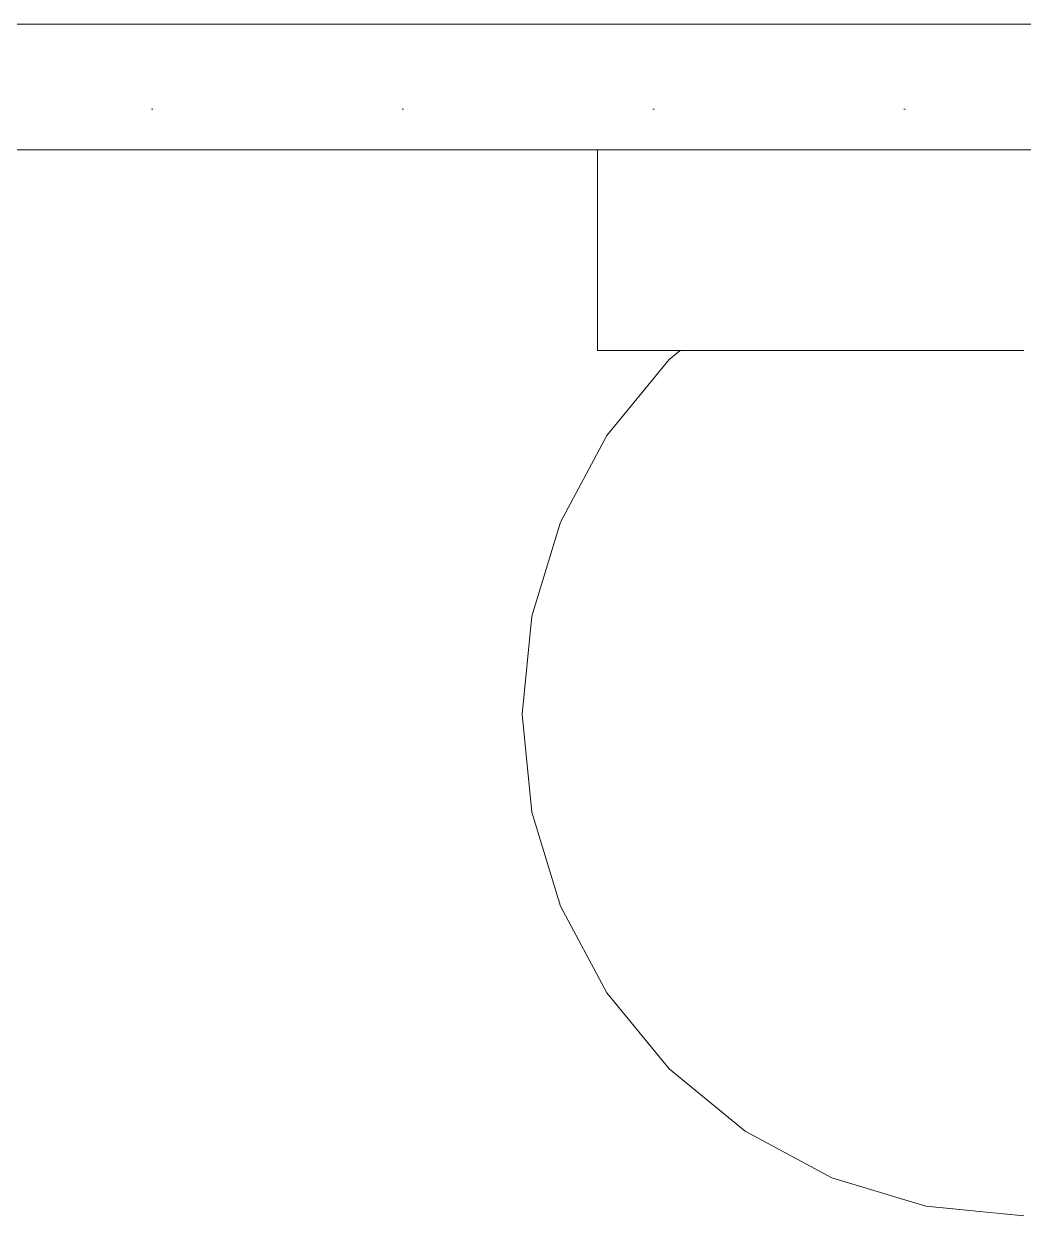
# Model space of a CAD drawing. Header units: metres. Extents: x 48 to 635, y -15 to 39.
# Drawn here: x 423.3073 to 423.5066, y -12.0977 to -11.8563 of the extents above; entities that cross this region are included whole.
import ezdxf

# ---------------------------------------------------------------- set-up
doc = ezdxf.new("R2010")
doc.units = ezdxf.units.M
doc.header["$MEASUREMENT"] = 0
doc.linetypes.add('Wipeout_Contour', pattern=[1, 0, -1])
for name, color, linetype in [('Annotation - Label', 7, 'Continuous'), ('Interior - Lamp', 7, 'Continuous'), ('Shell - Roof', 7, 'Continuous'), ('Site & Landscape - Terrain', 7, 'Continuous')]:
    doc.layers.add(name, color=color, linetype=linetype)
doc.dimstyles.new('GENERATED_STYLE__6', dxfattribs={"dimtxt": 0.18, "dimasz": 0.1368, "dimexe": 0.18, "dimexo": 0.0625, "dimgap": 0.09, "dimtad": 0, "dimtih": 1, "dimtoh": 1, "dimdec": 4, "dimzin": 0, "dimdsep": 46, "dimcen": 0.09, "dimadec": 0, "dimazin": 0, "dimtfac": 1, "dimtdec": 4, "dimtmove": 0, "dimatfit": 3, "dimldrblk": 'ARROWHEAD_11', "dimfxl": 1, "dimtolj": 1, "dimtzin": 0, "dimarcsym": 0})

# ---------------------------------------------------------------- blocks, each defined once
blk = doc.blocks.new('ARROWHEAD_11')
at = {"color": 0, "linetype": 'Continuous', "lineweight": 0}
blk.add_line((0, 0), (-1, 0), dxfattribs=at)
at = {"color": 0, "linetype": 'Continuous', "lineweight": 0, "const_width": 0.25, "flags": 128}
blk.add_lwpolyline([(-0.125, 0, 1), (0.125, 0, 1)], format="xyb", close=True, dxfattribs=at)

msp = doc.modelspace()

# ---------------------------------------------------------------- wipeouts: each hides what was drawn before it
at = {"color": 254, "linetype": 'Wipeout_Contour', "lineweight": 0, "ltscale": 1271.466216}
msp.add_wipeout([(423.48746, -12.09184), (423.48708, -12.09184), (423.50659, -12.09377)], dxfattribs=at).dxf.layer = 'Interior - Lamp'
at = {"color": 254, "linetype": 'Wipeout_Contour', "lineweight": 0, "ltscale": 2572.874289}
msp.add_wipeout([(428.71669, -10.3523), (419.61622, -11.95764), (419.61622, -12.0438), (428.71669, -10.43846), (437.63622, -12.01188), (437.63622, -11.92572)], dxfattribs=at).dxf.layer = 'Shell - Roof'

# ---------------------------------------------------------------- next in the draw order: wipeouts: each hides what was drawn before it
at = {"color": 254, "linetype": 'Wipeout_Contour', "lineweight": 0, "ltscale": 1694.359715}
msp.add_wipeout([(423.42159, -11.92127), (423.42323, -11.92127), (423.42323, -11.88127), (423.42159, -11.88127)], dxfattribs=at).dxf.layer = 'Interior - Lamp'
at = {"color": 254, "linetype": 'Wipeout_Contour', "lineweight": 0, "ltscale": 1271.428909}
msp.add_wipeout([(423.48857, -12.09184), (423.48746, -12.09184), (423.50659, -12.09377)], dxfattribs=at).dxf.layer = 'Interior - Lamp'

# ---------------------------------------------------------------- next in the draw order: linework, layer by layer
at = {"layer": 'Interior - Lamp', "color": 2, "linetype": 'Continuous', "lineweight": 13, "true_color": 0xffeb28}
msp.add_line((423.42159, -11.88127), (423.42159, -11.92127), dxfattribs=at)

# ---------------------------------------------------------------- next in the draw order: wipeouts: each hides what was drawn before it
at = {"color": 254, "linetype": 'Wipeout_Contour', "lineweight": 0, "ltscale": 1694.372651}
msp.add_wipeout([(423.42323, -11.88127), (423.42323, -11.92127), (423.42806, -11.92127), (423.42806, -11.88127)], dxfattribs=at).dxf.layer = 'Interior - Lamp'
at = {"color": 254, "linetype": 'Wipeout_Contour', "lineweight": 0, "ltscale": 1271.389834}
msp.add_wipeout([(423.49037, -12.09184), (423.48857, -12.09184), (423.50659, -12.09377)], dxfattribs=at).dxf.layer = 'Interior - Lamp'

# ---------------------------------------------------------------- next in the draw order: linework, layer by layer
at = {"layer": 'Interior - Lamp', "color": 2, "linetype": 'Continuous', "lineweight": 13, "true_color": 0xffeb28}
msp.add_line((423.42159, -11.92127), (423.42323, -11.92127), dxfattribs=at)

# ---------------------------------------------------------------- next in the draw order: wipeouts: each hides what was drawn before it
at = {"color": 254, "linetype": 'Wipeout_Contour', "lineweight": 0, "ltscale": 1694.398025}
msp.add_wipeout([(423.43592, -11.88127), (423.42806, -11.88127), (423.42806, -11.92127), (423.43592, -11.92127)], dxfattribs=at).dxf.layer = 'Interior - Lamp'
at = {"color": 254, "linetype": 'Wipeout_Contour', "lineweight": 0, "ltscale": 1694.584409}
msp.add_wipeout([(423.46832, -12.08615), (423.48708, -12.09184), (423.48746, -12.09184), (423.46906, -12.08615)], dxfattribs=at).dxf.layer = 'Interior - Lamp'
at = {"color": 254, "linetype": 'Wipeout_Contour', "lineweight": 0, "ltscale": 1271.344533}
msp.add_wipeout([(423.49037, -12.09184), (423.50659, -12.09377), (423.4928, -12.09184)], dxfattribs=at).dxf.layer = 'Interior - Lamp'

# ---------------------------------------------------------------- next in the draw order: linework, layer by layer
at = {"layer": 'Interior - Lamp', "color": 2, "linetype": 'Continuous', "lineweight": 13, "true_color": 0xffeb28}
msp.add_line((423.42323, -11.92127), (423.42806, -11.92127), dxfattribs=at)

# ---------------------------------------------------------------- next in the draw order: wipeouts: each hides what was drawn before it
at = {"color": 254, "linetype": 'Wipeout_Contour', "lineweight": 0, "ltscale": 1694.434862}
msp.add_wipeout([(423.44649, -11.88127), (423.43592, -11.88127), (423.43592, -11.92127), (423.44649, -11.92127)], dxfattribs=at).dxf.layer = 'Interior - Lamp'
at = {"color": 254, "linetype": 'Wipeout_Contour', "lineweight": 0, "ltscale": 1694.552936}
msp.add_wipeout([(423.46906, -12.08615), (423.48746, -12.09184), (423.48857, -12.09184), (423.47124, -12.08615)], dxfattribs=at).dxf.layer = 'Interior - Lamp'
at = {"color": 254, "linetype": 'Wipeout_Contour', "lineweight": 0, "ltscale": 1271.285203}
msp.add_wipeout([(423.4928, -12.09184), (423.50659, -12.09377), (423.49575, -12.09184)], dxfattribs=at).dxf.layer = 'Interior - Lamp'

# ---------------------------------------------------------------- next in the draw order: wipeouts: each hides what was drawn before it
at = {"color": 254, "linetype": 'Wipeout_Contour', "lineweight": 0, "ltscale": 1694.481746}
msp.add_wipeout([(423.44649, -11.88127), (423.44649, -11.92127), (423.45937, -11.92127), (423.45937, -11.88127)], dxfattribs=at).dxf.layer = 'Interior - Lamp'
at = {"color": 254, "linetype": 'Wipeout_Contour', "lineweight": 0, "ltscale": 1694.512588}
msp.add_wipeout([(423.4521, -12.07691), (423.45104, -12.07691), (423.46832, -12.08615), (423.46906, -12.08615)], dxfattribs=at).dxf.layer = 'Interior - Lamp'
at = {"color": 254, "linetype": 'Wipeout_Contour', "lineweight": 0, "ltscale": 1694.525689}
msp.add_wipeout([(423.47477, -12.08615), (423.47124, -12.08615), (423.48857, -12.09184), (423.49037, -12.09184)], dxfattribs=at).dxf.layer = 'Interior - Lamp'
at = {"color": 254, "linetype": 'Wipeout_Contour', "lineweight": 0, "ltscale": 1271.194683}
msp.add_wipeout([(423.49575, -12.09184), (423.50659, -12.09377), (423.49913, -12.09184)], dxfattribs=at).dxf.layer = 'Interior - Lamp'

# ---------------------------------------------------------------- next in the draw order: wipeouts: each hides what was drawn before it
at = {"color": 254, "linetype": 'Wipeout_Contour', "lineweight": 0, "ltscale": 1694.536877}
msp.add_wipeout([(423.45937, -11.88127), (423.45937, -11.92127), (423.47406, -11.92127), (423.47406, -11.88127)], dxfattribs=at).dxf.layer = 'Interior - Lamp'
at = {"color": 254, "linetype": 'Wipeout_Contour', "lineweight": 0, "ltscale": 1694.486748}
msp.add_wipeout([(423.4521, -12.07691), (423.46906, -12.08615), (423.47124, -12.08615), (423.45526, -12.07691)], dxfattribs=at).dxf.layer = 'Interior - Lamp'
at = {"color": 254, "linetype": 'Wipeout_Contour', "lineweight": 0, "ltscale": 1694.499382}
msp.add_wipeout([(423.47953, -12.08615), (423.47477, -12.08615), (423.49037, -12.09184), (423.4928, -12.09184)], dxfattribs=at).dxf.layer = 'Interior - Lamp'
at = {"color": 254, "linetype": 'Wipeout_Contour', "lineweight": 0, "ltscale": 1271.022763}
msp.add_wipeout([(423.50279, -12.09184), (423.49913, -12.09184), (423.50659, -12.09377)], dxfattribs=at).dxf.layer = 'Interior - Lamp'

# ---------------------------------------------------------------- next in the draw order: wipeouts: each hides what was drawn before it
at = {"color": 254, "linetype": 'Wipeout_Contour', "lineweight": 0, "ltscale": 1694.598134}
msp.add_wipeout([(423.47406, -11.88127), (423.47406, -11.92127), (423.49001, -11.92127), (423.49001, -11.88127)], dxfattribs=at).dxf.layer = 'Interior - Lamp'
at = {"color": 254, "linetype": 'Wipeout_Contour', "lineweight": 0, "ltscale": 1694.447596}
msp.add_wipeout([(423.43724, -12.06448), (423.43588, -12.06448), (423.45104, -12.07691), (423.4521, -12.07691)], dxfattribs=at).dxf.layer = 'Interior - Lamp'
at = {"color": 254, "linetype": 'Wipeout_Contour', "lineweight": 0, "ltscale": 1694.470284}
msp.add_wipeout([(423.4604, -12.07691), (423.45526, -12.07691), (423.47124, -12.08615), (423.47477, -12.08615)], dxfattribs=at).dxf.layer = 'Interior - Lamp'
at = {"color": 254, "linetype": 'Wipeout_Contour', "lineweight": 0, "ltscale": 1694.469519}
msp.add_wipeout([(423.48533, -12.08615), (423.47953, -12.08615), (423.4928, -12.09184), (423.49575, -12.09184)], dxfattribs=at).dxf.layer = 'Interior - Lamp'
at = {"color": 254, "linetype": 'Wipeout_Contour', "lineweight": 0, "ltscale": 1270.520621}
msp.add_wipeout([(423.50659, -12.09184), (423.50279, -12.09184), (423.50659, -12.09377)], dxfattribs=at).dxf.layer = 'Interior - Lamp'

# ---------------------------------------------------------------- next in the draw order: wipeouts: each hides what was drawn before it
at = {"color": 254, "linetype": 'Wipeout_Contour', "lineweight": 0, "ltscale": 1694.663164}
msp.add_wipeout([(423.49001, -11.88127), (423.49001, -11.92127), (423.50659, -11.92127), (423.50659, -11.88127)], dxfattribs=at).dxf.layer = 'Interior - Lamp'
at = {"color": 254, "linetype": 'Wipeout_Contour', "lineweight": 0, "ltscale": 1694.427314}
msp.add_wipeout([(423.43724, -12.06448), (423.4521, -12.07691), (423.45526, -12.07691), (423.44126, -12.06448)], dxfattribs=at).dxf.layer = 'Interior - Lamp'
at = {"color": 254, "linetype": 'Wipeout_Contour', "lineweight": 0, "ltscale": 1694.460146}
msp.add_wipeout([(423.46731, -12.07691), (423.4604, -12.07691), (423.47477, -12.08615), (423.47953, -12.08615)], dxfattribs=at).dxf.layer = 'Interior - Lamp'
at = {"color": 254, "linetype": 'Wipeout_Contour', "lineweight": 0, "ltscale": 1694.42842}
msp.add_wipeout([(423.48533, -12.08615), (423.49575, -12.09184), (423.49913, -12.09184), (423.49195, -12.08615)], dxfattribs=at).dxf.layer = 'Interior - Lamp'

# ---------------------------------------------------------------- next in the draw order: wipeouts: each hides what was drawn before it
at = {"color": 254, "linetype": 'Wipeout_Contour', "lineweight": 0, "ltscale": 1694.392023}
msp.add_wipeout([(423.42345, -12.04932), (423.43588, -12.06448), (423.43724, -12.06448), (423.42504, -12.04932)], dxfattribs=at).dxf.layer = 'Interior - Lamp'
at = {"color": 254, "linetype": 'Wipeout_Contour', "lineweight": 0, "ltscale": 1694.420821}
msp.add_wipeout([(423.4478, -12.06448), (423.44126, -12.06448), (423.45526, -12.07691), (423.4604, -12.07691)], dxfattribs=at).dxf.layer = 'Interior - Lamp'
at = {"color": 254, "linetype": 'Wipeout_Contour', "lineweight": 0, "ltscale": 1694.453044}
msp.add_wipeout([(423.47573, -12.07691), (423.46731, -12.07691), (423.47953, -12.08615), (423.48533, -12.08615)], dxfattribs=at).dxf.layer = 'Interior - Lamp'
at = {"color": 254, "linetype": 'Wipeout_Contour', "lineweight": 0, "ltscale": 1694.359686}
msp.add_wipeout([(423.49195, -12.08615), (423.49913, -12.09184), (423.50279, -12.09184), (423.49913, -12.08615)], dxfattribs=at).dxf.layer = 'Interior - Lamp'
at = {"color": 254, "linetype": 'Wipeout_Contour', "lineweight": 0, "ltscale": 1692.872115}
msp.add_wipeout([(424.63622, -11.85627), (421.46622, -11.85627), (421.46622, -11.88127), (424.63622, -11.88127)], dxfattribs=at).dxf.layer = 'Site & Landscape - Terrain'

# ---------------------------------------------------------------- next in the draw order: hatches: boundary and pattern name
at = {"layer": 'Site & Landscape - Terrain', "linetype": 'Continuous', "lineweight": 15, "true_color": 0x93a0c6}
h = msp.add_hatch(dxfattribs=at)
h.set_pattern_fill('Plaster_0001', color=253, style=0, pattern_type=2)
h.set_pattern_definition([(0, (362.45774, -14.60127), (0, 0.08660254), [0, -0.05]), (0, (362.48274, -14.557965), (0, 0.08660254), [0, -0.05])])
h.paths.add_polyline_path([(424.63622, -11.85627), (421.46622, -11.85627), (421.46622, -11.88127), (424.63622, -11.88127)])

# ---------------------------------------------------------------- next in the draw order: linework, layer by layer
at = {"layer": 'Site & Landscape - Terrain', "color": 55, "linetype": 'Continuous', "lineweight": 13, "true_color": 0xa2a233}
for p, q in [((424.63622, -11.85627), (421.46622, -11.85627)), ((424.63622, -11.88127), (421.46622, -11.88127))]:
    msp.add_line(p, q, dxfattribs=at)

# ---------------------------------------------------------------- next in the draw order: wipeouts: each hides what was drawn before it
at = {"color": 254, "linetype": 'Wipeout_Contour', "lineweight": 0, "ltscale": 1694.377424}
msp.add_wipeout([(423.42977, -12.04932), (423.42504, -12.04932), (423.43724, -12.06448), (423.44126, -12.06448)], dxfattribs=at).dxf.layer = 'Interior - Lamp'
at = {"color": 254, "linetype": 'Wipeout_Contour', "lineweight": 0, "ltscale": 1694.424772}
msp.add_wipeout([(423.45659, -12.06448), (423.4478, -12.06448), (423.4604, -12.07691), (423.46731, -12.07691)], dxfattribs=at).dxf.layer = 'Interior - Lamp'
at = {"color": 254, "linetype": 'Wipeout_Contour', "lineweight": 0, "ltscale": 1694.444568}
msp.add_wipeout([(423.48533, -12.07691), (423.47573, -12.07691), (423.48533, -12.08615), (423.49195, -12.08615)], dxfattribs=at).dxf.layer = 'Interior - Lamp'
at = {"color": 254, "linetype": 'Wipeout_Contour', "lineweight": 0, "ltscale": 1694.216317}
msp.add_wipeout([(423.49913, -12.08615), (423.50279, -12.09184), (423.50659, -12.09184), (423.50659, -12.08615)], dxfattribs=at).dxf.layer = 'Interior - Lamp'

# ---------------------------------------------------------------- next in the draw order: linework, layer by layer
at = {"layer": 'Interior - Lamp', "color": 2, "linetype": 'Continuous', "lineweight": 13, "true_color": 0xffeb28}
msp.add_line((423.50659, -12.09377), (423.48708, -12.09184), dxfattribs=at)

# ---------------------------------------------------------------- next in the draw order: wipeouts: each hides what was drawn before it
at = {"color": 254, "linetype": 'Wipeout_Contour', "lineweight": 0, "ltscale": 1694.348192}
msp.add_wipeout([(423.4142, -12.03203), (423.42345, -12.04932), (423.42504, -12.04932), (423.41598, -12.03203)], dxfattribs=at).dxf.layer = 'Interior - Lamp'
at = {"color": 254, "linetype": 'Wipeout_Contour', "lineweight": 0, "ltscale": 1694.380254}
msp.add_wipeout([(423.42977, -12.04932), (423.44126, -12.06448), (423.4478, -12.06448), (423.43746, -12.04932)], dxfattribs=at).dxf.layer = 'Interior - Lamp'
at = {"color": 254, "linetype": 'Wipeout_Contour', "lineweight": 0, "ltscale": 1694.436185}
msp.add_wipeout([(423.45659, -12.06448), (423.46731, -12.07691), (423.47573, -12.07691), (423.46731, -12.06448)], dxfattribs=at).dxf.layer = 'Interior - Lamp'
at = {"color": 254, "linetype": 'Wipeout_Contour', "lineweight": 0, "ltscale": 1694.42755}
msp.add_wipeout([(423.49575, -12.07691), (423.48533, -12.07691), (423.49195, -12.08615), (423.49913, -12.08615)], dxfattribs=at).dxf.layer = 'Interior - Lamp'

# ---------------------------------------------------------------- next in the draw order: linework, layer by layer
at = {"layer": 'Interior - Lamp', "color": 2, "linetype": 'Continuous', "lineweight": 13, "true_color": 0xffeb28}
msp.add_line((423.48708, -12.09184), (423.46832, -12.08615), dxfattribs=at)

# ---------------------------------------------------------------- next in the draw order: wipeouts: each hides what was drawn before it
at = {"color": 254, "linetype": 'Wipeout_Contour', "lineweight": 0, "ltscale": 1694.339806}
msp.add_wipeout([(423.41598, -12.03203), (423.42504, -12.04932), (423.42977, -12.04932), (423.42124, -12.03203)], dxfattribs=at).dxf.layer = 'Interior - Lamp'
at = {"color": 254, "linetype": 'Wipeout_Contour', "lineweight": 0, "ltscale": 1694.396525}
msp.add_wipeout([(423.43746, -12.04932), (423.4478, -12.06448), (423.45659, -12.06448), (423.4478, -12.04932)], dxfattribs=at).dxf.layer = 'Interior - Lamp'
at = {"color": 254, "linetype": 'Wipeout_Contour', "lineweight": 0, "ltscale": 1694.451793}
msp.add_wipeout([(423.47953, -12.06448), (423.46731, -12.06448), (423.47573, -12.07691), (423.48533, -12.07691)], dxfattribs=at).dxf.layer = 'Interior - Lamp'
at = {"color": 254, "linetype": 'Wipeout_Contour', "lineweight": 0, "ltscale": 1694.387373}
msp.add_wipeout([(423.50659, -12.07691), (423.49575, -12.07691), (423.49913, -12.08615), (423.50659, -12.08615)], dxfattribs=at).dxf.layer = 'Interior - Lamp'

# ---------------------------------------------------------------- next in the draw order: linework, layer by layer
at = {"layer": 'Interior - Lamp', "color": 2, "linetype": 'Continuous', "lineweight": 13, "true_color": 0xffeb28}
msp.add_line((423.46832, -12.08615), (423.45104, -12.07691), dxfattribs=at)

# ---------------------------------------------------------------- next in the draw order: wipeouts: each hides what was drawn before it
at = {"color": 254, "linetype": 'Wipeout_Contour', "lineweight": 0, "ltscale": 1694.31831}
msp.add_wipeout([(423.40851, -12.01328), (423.4142, -12.03203), (423.41598, -12.03203), (423.4104, -12.01328)], dxfattribs=at).dxf.layer = 'Interior - Lamp'
at = {"color": 254, "linetype": 'Wipeout_Contour', "lineweight": 0, "ltscale": 1694.351478}
msp.add_wipeout([(423.42977, -12.03203), (423.42124, -12.03203), (423.42977, -12.04932), (423.43746, -12.04932)], dxfattribs=at).dxf.layer = 'Interior - Lamp'
at = {"color": 254, "linetype": 'Wipeout_Contour', "lineweight": 0, "ltscale": 1694.423188}
msp.add_wipeout([(423.4604, -12.04932), (423.4478, -12.04932), (423.45659, -12.06448), (423.46731, -12.06448)], dxfattribs=at).dxf.layer = 'Interior - Lamp'
at = {"color": 254, "linetype": 'Wipeout_Contour', "lineweight": 0, "ltscale": 1694.467402}
msp.add_wipeout([(423.4928, -12.06448), (423.47953, -12.06448), (423.48533, -12.07691), (423.49575, -12.07691)], dxfattribs=at).dxf.layer = 'Interior - Lamp'

# ---------------------------------------------------------------- next in the draw order: linework, layer by layer
at = {"layer": 'Interior - Lamp', "color": 2, "linetype": 'Continuous', "lineweight": 13, "true_color": 0xffeb28}
msp.add_line((423.45104, -12.07691), (423.43588, -12.06448), dxfattribs=at)

# ---------------------------------------------------------------- next in the draw order: wipeouts: each hides what was drawn before it
at = {"color": 254, "linetype": 'Wipeout_Contour', "lineweight": 0, "ltscale": 1694.317561}
msp.add_wipeout([(423.4104, -12.01328), (423.41598, -12.03203), (423.42124, -12.03203), (423.41598, -12.01328)], dxfattribs=at).dxf.layer = 'Interior - Lamp'
at = {"color": 254, "linetype": 'Wipeout_Contour', "lineweight": 0, "ltscale": 1694.378395}
msp.add_wipeout([(423.42977, -12.03203), (423.43746, -12.04932), (423.4478, -12.04932), (423.44126, -12.03203)], dxfattribs=at).dxf.layer = 'Interior - Lamp'
at = {"color": 254, "linetype": 'Wipeout_Contour', "lineweight": 0, "ltscale": 1694.457313}
msp.add_wipeout([(423.47477, -12.04932), (423.4604, -12.04932), (423.46731, -12.06448), (423.47953, -12.06448)], dxfattribs=at).dxf.layer = 'Interior - Lamp'
at = {"color": 254, "linetype": 'Wipeout_Contour', "lineweight": 0, "ltscale": 1694.476651}
msp.add_wipeout([(423.4928, -12.06448), (423.49575, -12.07691), (423.50659, -12.07691), (423.50659, -12.06448)], dxfattribs=at).dxf.layer = 'Interior - Lamp'

# ---------------------------------------------------------------- next in the draw order: linework, layer by layer
at = {"layer": 'Interior - Lamp', "color": 2, "linetype": 'Continuous', "lineweight": 13, "true_color": 0xffeb28}
msp.add_line((423.43588, -12.06448), (423.42345, -12.04932), dxfattribs=at)

# ---------------------------------------------------------------- next in the draw order: wipeouts: each hides what was drawn before it
at = {"color": 254, "linetype": 'Wipeout_Contour', "lineweight": 0, "ltscale": 1694.305994}
msp.add_wipeout([(423.40659, -11.99377), (423.40851, -12.01328), (423.4104, -12.01328), (423.40851, -11.99377)], dxfattribs=at).dxf.layer = 'Interior - Lamp'
at = {"color": 254, "linetype": 'Wipeout_Contour', "lineweight": 0, "ltscale": 1694.337741}
msp.add_wipeout([(423.42504, -12.01328), (423.41598, -12.01328), (423.42124, -12.03203), (423.42977, -12.03203)], dxfattribs=at).dxf.layer = 'Interior - Lamp'
at = {"color": 254, "linetype": 'Wipeout_Contour', "lineweight": 0, "ltscale": 1694.417379}
msp.add_wipeout([(423.45526, -12.03203), (423.44126, -12.03203), (423.4478, -12.04932), (423.4604, -12.04932)], dxfattribs=at).dxf.layer = 'Interior - Lamp'
at = {"color": 254, "linetype": 'Wipeout_Contour', "lineweight": 0, "ltscale": 1694.495684}
msp.add_wipeout([(423.47477, -12.04932), (423.47953, -12.06448), (423.4928, -12.06448), (423.49037, -12.04932)], dxfattribs=at).dxf.layer = 'Interior - Lamp'

# ---------------------------------------------------------------- next in the draw order: linework, layer by layer
at = {"layer": 'Interior - Lamp', "color": 2, "linetype": 'Continuous', "lineweight": 13, "true_color": 0xffeb28}
msp.add_line((423.42345, -12.04932), (423.4142, -12.03203), dxfattribs=at)

# ---------------------------------------------------------------- next in the draw order: wipeouts: each hides what was drawn before it
at = {"color": 254, "linetype": 'Wipeout_Contour', "lineweight": 0, "ltscale": 1694.316106}
msp.add_wipeout([(423.4142, -11.99377), (423.40851, -11.99377), (423.4104, -12.01328), (423.41598, -12.01328)], dxfattribs=at).dxf.layer = 'Interior - Lamp'
at = {"color": 254, "linetype": 'Wipeout_Contour', "lineweight": 0, "ltscale": 1694.373501}
msp.add_wipeout([(423.42504, -12.01328), (423.42977, -12.03203), (423.44126, -12.03203), (423.43724, -12.01328)], dxfattribs=at).dxf.layer = 'Interior - Lamp'
at = {"color": 254, "linetype": 'Wipeout_Contour', "lineweight": 0, "ltscale": 1694.465595}
msp.add_wipeout([(423.47124, -12.03203), (423.45526, -12.03203), (423.4604, -12.04932), (423.47477, -12.04932)], dxfattribs=at).dxf.layer = 'Interior - Lamp'
at = {"color": 254, "linetype": 'Wipeout_Contour', "lineweight": 0, "ltscale": 1694.534407}
msp.add_wipeout([(423.50659, -12.04932), (423.49037, -12.04932), (423.4928, -12.06448), (423.50659, -12.06448)], dxfattribs=at).dxf.layer = 'Interior - Lamp'

# ---------------------------------------------------------------- next in the draw order: wipeouts: each hides what was drawn before it
at = {"color": 254, "linetype": 'Wipeout_Contour', "lineweight": 0, "ltscale": 1694.303718}
msp.add_wipeout([(423.40659, -11.99377), (423.40851, -11.99377), (423.4104, -11.97426), (423.40851, -11.97426)], dxfattribs=at).dxf.layer = 'Interior - Lamp'
at = {"color": 254, "linetype": 'Wipeout_Contour', "lineweight": 0, "ltscale": 1694.343929}
msp.add_wipeout([(423.42345, -11.99377), (423.4142, -11.99377), (423.41598, -12.01328), (423.42504, -12.01328)], dxfattribs=at).dxf.layer = 'Interior - Lamp'
at = {"color": 254, "linetype": 'Wipeout_Contour', "lineweight": 0, "ltscale": 1694.421811}
msp.add_wipeout([(423.4521, -12.01328), (423.43724, -12.01328), (423.44126, -12.03203), (423.45526, -12.03203)], dxfattribs=at).dxf.layer = 'Interior - Lamp'
at = {"color": 254, "linetype": 'Wipeout_Contour', "lineweight": 0, "ltscale": 1694.520137}
msp.add_wipeout([(423.47124, -12.03203), (423.47477, -12.04932), (423.49037, -12.04932), (423.48857, -12.03203)], dxfattribs=at).dxf.layer = 'Interior - Lamp'

# ---------------------------------------------------------------- next in the draw order: linework, layer by layer
at = {"layer": 'Interior - Lamp', "color": 2, "linetype": 'Continuous', "lineweight": 13, "true_color": 0xffeb28}
msp.add_line((423.4142, -12.03203), (423.40851, -12.01328), dxfattribs=at)

# ---------------------------------------------------------------- next in the draw order: wipeouts: each hides what was drawn before it
at = {"color": 254, "linetype": 'Wipeout_Contour', "lineweight": 0, "ltscale": 1694.313864}
msp.add_wipeout([(423.4104, -11.97426), (423.40851, -11.99377), (423.4142, -11.99377), (423.41598, -11.97426)], dxfattribs=at).dxf.layer = 'Interior - Lamp'
at = {"color": 254, "linetype": 'Wipeout_Contour', "lineweight": 0, "ltscale": 1694.385908}
msp.add_wipeout([(423.42345, -11.99377), (423.42504, -12.01328), (423.43724, -12.01328), (423.43588, -11.99377)], dxfattribs=at).dxf.layer = 'Interior - Lamp'
at = {"color": 254, "linetype": 'Wipeout_Contour', "lineweight": 0, "ltscale": 1694.480002}
msp.add_wipeout([(423.4521, -12.01328), (423.45526, -12.03203), (423.47124, -12.03203), (423.46906, -12.01328)], dxfattribs=at).dxf.layer = 'Interior - Lamp'
at = {"color": 254, "linetype": 'Wipeout_Contour', "lineweight": 0, "ltscale": 1694.577859}
msp.add_wipeout([(423.48857, -12.03203), (423.49037, -12.04932), (423.50659, -12.04932), (423.50659, -12.03203)], dxfattribs=at).dxf.layer = 'Interior - Lamp'

# ---------------------------------------------------------------- next in the draw order: linework, layer by layer
at = {"layer": 'Interior - Lamp', "color": 2, "linetype": 'Continuous', "lineweight": 13, "true_color": 0xffeb28}
msp.add_line((423.40851, -12.01328), (423.40659, -11.99377), dxfattribs=at)

# ---------------------------------------------------------------- next in the draw order: wipeouts: each hides what was drawn before it
at = {"color": 254, "linetype": 'Wipeout_Contour', "lineweight": 0, "ltscale": 1694.341699}
msp.add_wipeout([(423.42504, -11.97426), (423.41598, -11.97426), (423.4142, -11.99377), (423.42345, -11.99377)], dxfattribs=at).dxf.layer = 'Interior - Lamp'
at = {"color": 254, "linetype": 'Wipeout_Contour', "lineweight": 0, "ltscale": 1694.439906}
msp.add_wipeout([(423.45104, -11.99377), (423.43588, -11.99377), (423.43724, -12.01328), (423.4521, -12.01328)], dxfattribs=at).dxf.layer = 'Interior - Lamp'
at = {"color": 254, "linetype": 'Wipeout_Contour', "lineweight": 0, "ltscale": 1694.545329}
msp.add_wipeout([(423.46906, -12.01328), (423.47124, -12.03203), (423.48857, -12.03203), (423.48746, -12.01328)], dxfattribs=at).dxf.layer = 'Interior - Lamp'

# ---------------------------------------------------------------- next in the draw order: wipeouts: each hides what was drawn before it
at = {"color": 254, "linetype": 'Wipeout_Contour', "lineweight": 0, "ltscale": 1694.311665}
msp.add_wipeout([(423.4142, -11.9555), (423.40851, -11.97426), (423.4104, -11.97426), (423.41598, -11.9555)], dxfattribs=at).dxf.layer = 'Interior - Lamp'
at = {"color": 254, "linetype": 'Wipeout_Contour', "lineweight": 0, "ltscale": 1694.383684}
msp.add_wipeout([(423.42504, -11.97426), (423.42345, -11.99377), (423.43588, -11.99377), (423.43724, -11.97426)], dxfattribs=at).dxf.layer = 'Interior - Lamp'
at = {"color": 254, "linetype": 'Wipeout_Contour', "lineweight": 0, "ltscale": 1694.50366}
msp.add_wipeout([(423.45104, -11.99377), (423.4521, -12.01328), (423.46906, -12.01328), (423.46832, -11.99377)], dxfattribs=at).dxf.layer = 'Interior - Lamp'
at = {"color": 254, "linetype": 'Wipeout_Contour', "lineweight": 0, "ltscale": 1694.614885}
msp.add_wipeout([(423.50659, -12.01328), (423.48746, -12.01328), (423.48857, -12.03203), (423.50659, -12.03203)], dxfattribs=at).dxf.layer = 'Interior - Lamp'

# ---------------------------------------------------------------- next in the draw order: linework, layer by layer
at = {"layer": 'Interior - Lamp', "color": 2, "linetype": 'Continuous', "lineweight": 13, "true_color": 0xffeb28}
msp.add_line((423.40659, -11.99377), (423.40851, -11.97426), dxfattribs=at)

# ---------------------------------------------------------------- next in the draw order: wipeouts: each hides what was drawn before it
at = {"color": 254, "linetype": 'Wipeout_Contour', "lineweight": 0, "ltscale": 1694.31095}
msp.add_wipeout([(423.4104, -11.97426), (423.41598, -11.97426), (423.42124, -11.9555), (423.41598, -11.9555)], dxfattribs=at).dxf.layer = 'Interior - Lamp'
at = {"color": 254, "linetype": 'Wipeout_Contour', "lineweight": 0, "ltscale": 1694.437686}
msp.add_wipeout([(423.4521, -11.97426), (423.43724, -11.97426), (423.43588, -11.99377), (423.45104, -11.99377)], dxfattribs=at).dxf.layer = 'Interior - Lamp'
at = {"color": 254, "linetype": 'Wipeout_Contour', "lineweight": 0, "ltscale": 1694.574624}
msp.add_wipeout([(423.46832, -11.99377), (423.46906, -12.01328), (423.48746, -12.01328), (423.48708, -11.99377)], dxfattribs=at).dxf.layer = 'Interior - Lamp'

# ---------------------------------------------------------------- next in the draw order: wipeouts: each hides what was drawn before it
at = {"color": 254, "linetype": 'Wipeout_Contour', "lineweight": 0, "ltscale": 1694.331149}
msp.add_wipeout([(423.42977, -11.9555), (423.42124, -11.9555), (423.41598, -11.97426), (423.42504, -11.97426)], dxfattribs=at).dxf.layer = 'Interior - Lamp'
at = {"color": 254, "linetype": 'Wipeout_Contour', "lineweight": 0, "ltscale": 1694.501443}
msp.add_wipeout([(423.4521, -11.97426), (423.45104, -11.99377), (423.46832, -11.99377), (423.46906, -11.97426)], dxfattribs=at).dxf.layer = 'Interior - Lamp'
at = {"color": 254, "linetype": 'Wipeout_Contour', "lineweight": 0, "ltscale": 1694.650019}
msp.add_wipeout([(423.50659, -11.99377), (423.48708, -11.99377), (423.48746, -12.01328), (423.50659, -12.01328)], dxfattribs=at).dxf.layer = 'Interior - Lamp'

# ---------------------------------------------------------------- next in the draw order: wipeouts: each hides what was drawn before it
at = {"color": 254, "linetype": 'Wipeout_Contour', "lineweight": 0, "ltscale": 1694.366921}
msp.add_wipeout([(423.42977, -11.9555), (423.42504, -11.97426), (423.43724, -11.97426), (423.44126, -11.9555)], dxfattribs=at).dxf.layer = 'Interior - Lamp'
at = {"color": 254, "linetype": 'Wipeout_Contour', "lineweight": 0, "ltscale": 1694.572411}
msp.add_wipeout([(423.46832, -11.99377), (423.48708, -11.99377), (423.48746, -11.97426), (423.46906, -11.97426)], dxfattribs=at).dxf.layer = 'Interior - Lamp'

# ---------------------------------------------------------------- next in the draw order: wipeouts: each hides what was drawn before it
at = {"color": 254, "linetype": 'Wipeout_Contour', "lineweight": 0, "ltscale": 1694.337453}
msp.add_wipeout([(423.42345, -11.93821), (423.4142, -11.9555), (423.41598, -11.9555), (423.42504, -11.93821)], dxfattribs=at).dxf.layer = 'Interior - Lamp'
at = {"color": 254, "linetype": 'Wipeout_Contour', "lineweight": 0, "ltscale": 1694.415241}
msp.add_wipeout([(423.45526, -11.9555), (423.44126, -11.9555), (423.43724, -11.97426), (423.4521, -11.97426)], dxfattribs=at).dxf.layer = 'Interior - Lamp'
at = {"color": 254, "linetype": 'Wipeout_Contour', "lineweight": 0, "ltscale": 1694.647809}
msp.add_wipeout([(423.50659, -11.97426), (423.48746, -11.97426), (423.48708, -11.99377), (423.50659, -11.99377)], dxfattribs=at).dxf.layer = 'Interior - Lamp'

# ---------------------------------------------------------------- next in the draw order: linework, layer by layer
at = {"layer": 'Interior - Lamp', "color": 2, "linetype": 'Continuous', "lineweight": 13, "true_color": 0xffeb28}
msp.add_line((423.40851, -11.97426), (423.4142, -11.9555), dxfattribs=at)

# ---------------------------------------------------------------- next in the draw order: wipeouts: each hides what was drawn before it
at = {"color": 254, "linetype": 'Wipeout_Contour', "lineweight": 0, "ltscale": 1694.329095}
msp.add_wipeout([(423.41598, -11.9555), (423.42124, -11.9555), (423.42977, -11.93821), (423.42504, -11.93821)], dxfattribs=at).dxf.layer = 'Interior - Lamp'
at = {"color": 254, "linetype": 'Wipeout_Contour', "lineweight": 0, "ltscale": 1694.47344}
msp.add_wipeout([(423.45526, -11.9555), (423.4521, -11.97426), (423.46906, -11.97426), (423.47124, -11.9555)], dxfattribs=at).dxf.layer = 'Interior - Lamp'

# ---------------------------------------------------------------- next in the draw order: wipeouts: each hides what was drawn before it
at = {"color": 254, "linetype": 'Wipeout_Contour', "lineweight": 0, "ltscale": 1694.340785}
msp.add_wipeout([(423.42977, -11.93821), (423.42124, -11.9555), (423.42977, -11.9555), (423.43746, -11.93821)], dxfattribs=at).dxf.layer = 'Interior - Lamp'
at = {"color": 254, "linetype": 'Wipeout_Contour', "lineweight": 0, "ltscale": 1694.538775}
msp.add_wipeout([(423.46906, -11.97426), (423.48746, -11.97426), (423.48857, -11.9555), (423.47124, -11.9555)], dxfattribs=at).dxf.layer = 'Interior - Lamp'

# ---------------------------------------------------------------- next in the draw order: wipeouts: each hides what was drawn before it
at = {"color": 254, "linetype": 'Wipeout_Contour', "lineweight": 0, "ltscale": 1694.367716}
msp.add_wipeout([(423.42977, -11.9555), (423.44126, -11.9555), (423.4478, -11.93821), (423.43746, -11.93821)], dxfattribs=at).dxf.layer = 'Interior - Lamp'
at = {"color": 254, "linetype": 'Wipeout_Contour', "lineweight": 0, "ltscale": 1694.608338}
msp.add_wipeout([(423.50659, -11.9555), (423.48857, -11.9555), (423.48746, -11.97426), (423.50659, -11.97426)], dxfattribs=at).dxf.layer = 'Interior - Lamp'

# ---------------------------------------------------------------- next in the draw order: wipeouts: each hides what was drawn before it
at = {"color": 254, "linetype": 'Wipeout_Contour', "lineweight": 0, "ltscale": 1694.377603}
msp.add_wipeout([(423.43588, -11.92306), (423.42345, -11.93821), (423.42504, -11.93821), (423.43724, -11.92306)], dxfattribs=at).dxf.layer = 'Interior - Lamp'
at = {"color": 254, "linetype": 'Wipeout_Contour', "lineweight": 0, "ltscale": 1694.406712}
msp.add_wipeout([(423.4604, -11.93821), (423.4478, -11.93821), (423.44126, -11.9555), (423.45526, -11.9555)], dxfattribs=at).dxf.layer = 'Interior - Lamp'

# ---------------------------------------------------------------- next in the draw order: linework, layer by layer
at = {"layer": 'Interior - Lamp', "color": 2, "linetype": 'Continuous', "lineweight": 13, "true_color": 0xffeb28}
msp.add_line((423.4142, -11.9555), (423.42345, -11.93821), dxfattribs=at)

# ---------------------------------------------------------------- next in the draw order: wipeouts: each hides what was drawn before it
at = {"color": 254, "linetype": 'Wipeout_Contour', "lineweight": 0, "ltscale": 1694.363025}
msp.add_wipeout([(423.44126, -11.92306), (423.43724, -11.92306), (423.42504, -11.93821), (423.42977, -11.93821)], dxfattribs=at).dxf.layer = 'Interior - Lamp'
at = {"color": 254, "linetype": 'Wipeout_Contour', "lineweight": 0, "ltscale": 1694.45494}
msp.add_wipeout([(423.47477, -11.93821), (423.4604, -11.93821), (423.45526, -11.9555), (423.47124, -11.9555)], dxfattribs=at).dxf.layer = 'Interior - Lamp'

# ---------------------------------------------------------------- next in the draw order: wipeouts: each hides what was drawn before it
at = {"color": 254, "linetype": 'Wipeout_Contour', "lineweight": 0, "ltscale": 1694.365873}
msp.add_wipeout([(423.44126, -11.92306), (423.42977, -11.93821), (423.43746, -11.93821), (423.4478, -11.92306)], dxfattribs=at).dxf.layer = 'Interior - Lamp'
at = {"color": 254, "linetype": 'Wipeout_Contour', "lineweight": 0, "ltscale": 1694.509493}
msp.add_wipeout([(423.47477, -11.93821), (423.47124, -11.9555), (423.48857, -11.9555), (423.49037, -11.93821)], dxfattribs=at).dxf.layer = 'Interior - Lamp'

# ---------------------------------------------------------------- next in the draw order: wipeouts: each hides what was drawn before it
at = {"color": 254, "linetype": 'Wipeout_Contour', "lineweight": 0, "ltscale": 1694.382157}
msp.add_wipeout([(423.4478, -11.92306), (423.43746, -11.93821), (423.4478, -11.93821), (423.45659, -11.92306)], dxfattribs=at).dxf.layer = 'Interior - Lamp'
at = {"color": 254, "linetype": 'Wipeout_Contour', "lineweight": 0, "ltscale": 1694.567227}
msp.add_wipeout([(423.49037, -11.93821), (423.48857, -11.9555), (423.50659, -11.9555), (423.50659, -11.93821)], dxfattribs=at).dxf.layer = 'Interior - Lamp'

# ---------------------------------------------------------------- next in the draw order: wipeouts: each hides what was drawn before it
at = {"color": 254, "linetype": 'Wipeout_Contour', "lineweight": 0, "ltscale": 1694.410948}
msp.add_wipeout([(423.43806, -11.92127), (423.43588, -11.92306), (423.43724, -11.92306), (423.43938, -11.92127)], dxfattribs=at).dxf.layer = 'Interior - Lamp'
at = {"color": 254, "linetype": 'Wipeout_Contour', "lineweight": 0, "ltscale": 1694.408833}
msp.add_wipeout([(423.45659, -11.92306), (423.4478, -11.93821), (423.4604, -11.93821), (423.46731, -11.92306)], dxfattribs=at).dxf.layer = 'Interior - Lamp'

# ---------------------------------------------------------------- next in the draw order: linework, layer by layer
at = {"layer": 'Interior - Lamp', "color": 2, "linetype": 'Continuous', "lineweight": 13, "true_color": 0xffeb28}
for p, q in [((423.42345, -11.93821), (423.43588, -11.92306)), ((423.42806, -11.92127), (423.43592, -11.92127))]:
    msp.add_line(p, q, dxfattribs=at)

# ---------------------------------------------------------------- next in the draw order: wipeouts: each hides what was drawn before it
at = {"color": 254, "linetype": 'Wipeout_Contour', "lineweight": 0, "ltscale": 1694.412996}
msp.add_wipeout([(423.43938, -11.92127), (423.43724, -11.92306), (423.44126, -11.92306), (423.44328, -11.92127)], dxfattribs=at).dxf.layer = 'Interior - Lamp'
at = {"color": 254, "linetype": 'Wipeout_Contour', "lineweight": 0, "ltscale": 1694.442973}
msp.add_wipeout([(423.47953, -11.92306), (423.46731, -11.92306), (423.4604, -11.93821), (423.47477, -11.93821)], dxfattribs=at).dxf.layer = 'Interior - Lamp'

# ---------------------------------------------------------------- next in the draw order: linework, layer by layer
at = {"layer": 'Interior - Lamp', "color": 2, "linetype": 'Continuous', "lineweight": 13, "true_color": 0xffeb28}
msp.add_line((423.43588, -11.92306), (423.43806, -11.92127), dxfattribs=at)

# ---------------------------------------------------------------- next in the draw order: wipeouts: each hides what was drawn before it
at = {"color": 254, "linetype": 'Wipeout_Contour', "lineweight": 0, "ltscale": 1694.430198}
msp.add_wipeout([(423.44126, -11.92306), (423.4478, -11.92306), (423.44961, -11.92127), (423.44328, -11.92127)], dxfattribs=at).dxf.layer = 'Interior - Lamp'
at = {"color": 254, "linetype": 'Wipeout_Contour', "lineweight": 0, "ltscale": 1694.481358}
msp.add_wipeout([(423.47953, -11.92306), (423.47477, -11.93821), (423.49037, -11.93821), (423.4928, -11.92306)], dxfattribs=at).dxf.layer = 'Interior - Lamp'

# ---------------------------------------------------------------- next in the draw order: linework, layer by layer
at = {"layer": 'Interior - Lamp', "color": 2, "linetype": 'Continuous', "lineweight": 13, "true_color": 0xffeb28}
msp.add_line((423.43592, -11.92127), (423.44649, -11.92127), dxfattribs=at)

# ---------------------------------------------------------------- next in the draw order: wipeouts: each hides what was drawn before it
at = {"color": 254, "linetype": 'Wipeout_Contour', "lineweight": 0, "ltscale": 1694.458278}
msp.add_wipeout([(423.44961, -11.92127), (423.4478, -11.92306), (423.45659, -11.92306), (423.45813, -11.92127)], dxfattribs=at).dxf.layer = 'Interior - Lamp'
at = {"color": 254, "linetype": 'Wipeout_Contour', "lineweight": 0, "ltscale": 1694.520097}
msp.add_wipeout([(423.50659, -11.92306), (423.4928, -11.92306), (423.49037, -11.93821), (423.50659, -11.93821)], dxfattribs=at).dxf.layer = 'Interior - Lamp'

# ---------------------------------------------------------------- next in the draw order: wipeouts: each hides what was drawn before it
at = {"color": 254, "linetype": 'Wipeout_Contour', "lineweight": 0, "ltscale": 1694.495216}
msp.add_wipeout([(423.45813, -11.92127), (423.45659, -11.92306), (423.46731, -11.92306), (423.46852, -11.92127)], dxfattribs=at).dxf.layer = 'Interior - Lamp'

# ---------------------------------------------------------------- next in the draw order: linework, layer by layer
at = {"layer": 'Interior - Lamp', "color": 2, "linetype": 'Continuous', "lineweight": 13, "true_color": 0xffeb28}
msp.add_line((423.44649, -11.92127), (423.45937, -11.92127), dxfattribs=at)

# ---------------------------------------------------------------- next in the draw order: wipeouts: each hides what was drawn before it
at = {"color": 254, "linetype": 'Wipeout_Contour', "lineweight": 0, "ltscale": 1694.539214}
msp.add_wipeout([(423.46731, -11.92306), (423.47953, -11.92306), (423.48037, -11.92127), (423.46852, -11.92127)], dxfattribs=at).dxf.layer = 'Interior - Lamp'

# ---------------------------------------------------------------- next in the draw order: linework, layer by layer
at = {"layer": 'Interior - Lamp', "color": 2, "linetype": 'Continuous', "lineweight": 13, "true_color": 0xffeb28}
msp.add_line((423.45937, -11.92127), (423.47406, -11.92127), dxfattribs=at)

# ---------------------------------------------------------------- next in the draw order: wipeouts: each hides what was drawn before it
at = {"color": 254, "linetype": 'Wipeout_Contour', "lineweight": 0, "ltscale": 1694.588376}
msp.add_wipeout([(423.48037, -11.92127), (423.47953, -11.92306), (423.4928, -11.92306), (423.49322, -11.92127)], dxfattribs=at).dxf.layer = 'Interior - Lamp'

# ---------------------------------------------------------------- next in the draw order: linework, layer by layer
at = {"layer": 'Interior - Lamp', "color": 2, "linetype": 'Continuous', "lineweight": 13, "true_color": 0xffeb28}
msp.add_line((423.47406, -11.92127), (423.49001, -11.92127), dxfattribs=at)

# ---------------------------------------------------------------- next in the draw order: wipeouts: each hides what was drawn before it
at = {"color": 254, "linetype": 'Wipeout_Contour', "lineweight": 0, "ltscale": 1694.640685}
msp.add_wipeout([(423.4928, -11.92306), (423.50659, -11.92306), (423.50659, -11.92127), (423.49322, -11.92127)], dxfattribs=at).dxf.layer = 'Interior - Lamp'

# ---------------------------------------------------------------- next in the draw order: linework, layer by layer
at = {"layer": 'Interior - Lamp', "color": 2, "linetype": 'Continuous', "lineweight": 13, "true_color": 0xffeb28}
msp.add_line((423.49001, -11.92127), (423.50659, -11.92127), dxfattribs=at)

# ---------------------------------------------------------------- next in the draw order: leaders
at = {"layer": 'Annotation - Label', "color": 151, "linetype": 'Continuous', "lineweight": 20, "true_color": 0x80c2ff, "annotation_type": 0, "has_hookline": 1, "hookline_direction": 0, "text_width": 1.2329}
msp.add_leader([(422.10929, -11.85627), (422.43168, -12.18734), (422.448, -12.18734)], dimstyle='GENERATED_STYLE__6', dxfattribs=at)

doc.saveas('drawing.dxf')
